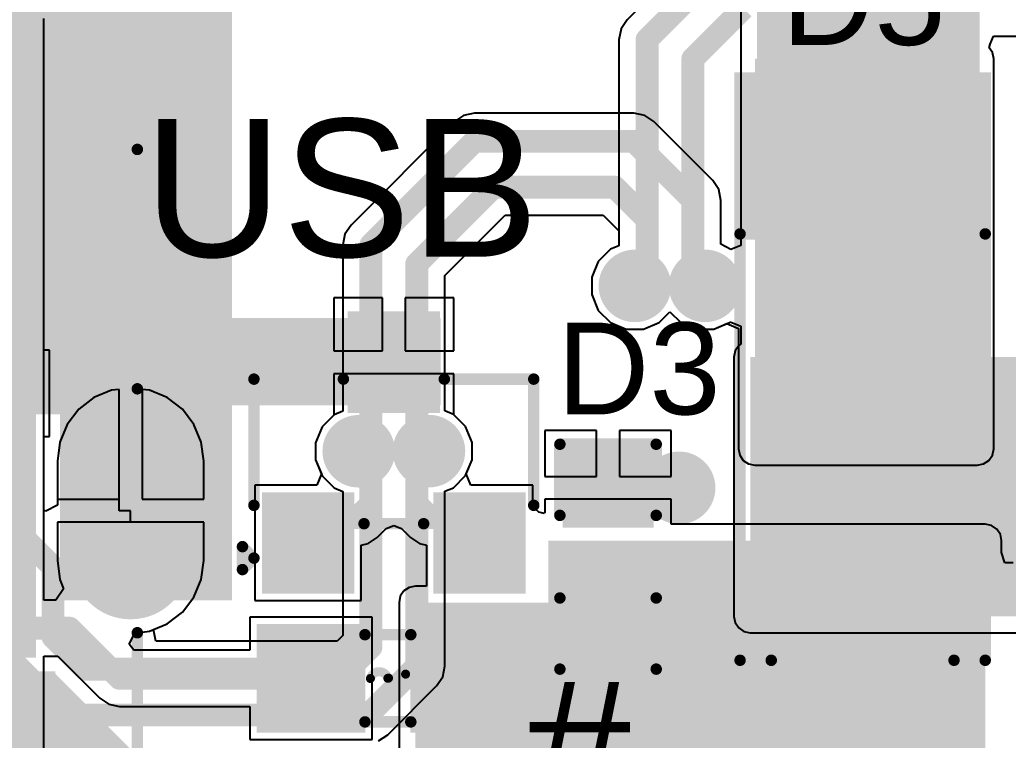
# Model space of a CAD drawing. Header units: millimetres. Extents: x -0.21 to 3.18, y -0.07 to 2.49.
# Drawn here: x 0.0305 to 0.4615, y 1.239 to 1.553 of the extents above; entities that cross this region are included whole.
import ezdxf

# ---------------------------------------------------------------- set-up
doc = ezdxf.new("R2010")
doc.units = ezdxf.units.MM
doc.header["$MEASUREMENT"] = 0
for name, color, linetype in [('BottomLayer', 5, 'Continuous'), ('BottomSolder', 6, 'Continuous'), ('MultiLayer', 9, 'Continuous'), ('PadHoleLayer', 156, 'Continuous'), ('TopLayer', 1, 'Continuous'), ('TopOverlay', 2, 'Continuous'), ('TopPaste', 8, 'Continuous'), ('TopSolder', 216, 'Continuous'), ('ViaHoleLayer', 16, 'Continuous')]:
    doc.layers.add(name, color=color, linetype=linetype)
doc.styles.add('Arial', font='', dxfattribs={"height": 0.2})
doc.styles.get('Arial').set_extended_font_data('Arial')

# ---------------------------------------------------------------- blocks, each defined once
blk = doc.blocks.new('3P_T_______H____P____62')
at = {"layer": 'BottomLayer'}
blk.add_hatch(color=5, dxfattribs=at).paths.add_polyline_path([(-0.13937, 0.03937), (-0.06063, 0.03937), (-0.06063, -0.03937), (-0.13937, -0.03937)])
h = blk.add_hatch(color=5, dxfattribs=at)
edge = h.paths.add_edge_path()
edge.add_arc((0, 0), 0.03937, 0, 360)
h = blk.add_hatch(color=5, dxfattribs=at)
edge = h.paths.add_edge_path()
edge.add_arc((0.1, 0), 0.03937, 0, 360)
at = {"layer": 'BottomSolder'}
blk.add_hatch(color=6, dxfattribs=at).paths.add_polyline_path([(-0.14337, 0.04337), (-0.05663, 0.04337), (-0.05663, -0.04337), (-0.14337, -0.04337)])
h = blk.add_hatch(color=6, dxfattribs=at)
edge = h.paths.add_edge_path()
edge.add_arc((0, 0), 0.04337, 0, 360)
h = blk.add_hatch(color=6, dxfattribs=at)
edge = h.paths.add_edge_path()
edge.add_arc((0.1, 0), 0.04337, 0, 360)
at = {"layer": 'MultiLayer'}
blk.add_hatch(color=9, dxfattribs=at).paths.add_polyline_path([(-0.13937, 0.03937), (-0.06063, 0.03937), (-0.06063, -0.03937), (-0.13937, -0.03937)])
h = blk.add_hatch(color=9, dxfattribs=at)
edge = h.paths.add_edge_path()
edge.add_arc((0, 0), 0.03937, 0, 360)
h = blk.add_hatch(color=9, dxfattribs=at)
edge = h.paths.add_edge_path()
edge.add_arc((0.1, 0), 0.03937, 0, 360)
at = {"layer": 'PadHoleLayer'}
h = blk.add_hatch(color=156, dxfattribs=at)
edge = h.paths.add_edge_path()
edge.add_arc((-0.1, 0), 0.01969, 0, 360)
h = blk.add_hatch(color=156, dxfattribs=at)
edge = h.paths.add_edge_path()
edge.add_arc((0, 0), 0.01969, 0, 360)
h = blk.add_hatch(color=156, dxfattribs=at)
edge = h.paths.add_edge_path()
edge.add_arc((0.1, 0), 0.01969, 0, 360)
at = {"layer": 'TopLayer'}
blk.add_hatch(color=1, dxfattribs=at).paths.add_polyline_path([(-0.13937, 0.03937), (-0.06063, 0.03937), (-0.06063, -0.03937), (-0.13937, -0.03937)])
h = blk.add_hatch(color=1, dxfattribs=at)
edge = h.paths.add_edge_path()
edge.add_arc((0, 0), 0.03937, 0, 360)
h = blk.add_hatch(color=1, dxfattribs=at)
edge = h.paths.add_edge_path()
edge.add_arc((0.1, 0), 0.03937, 0, 360)
at = {"layer": 'TopSolder'}
blk.add_hatch(color=216, dxfattribs=at).paths.add_polyline_path([(-0.14337, 0.04337), (-0.05663, 0.04337), (-0.05663, -0.04337), (-0.14337, -0.04337)])
h = blk.add_hatch(color=216, dxfattribs=at)
edge = h.paths.add_edge_path()
edge.add_arc((0, 0), 0.04337, 0, 360)
h = blk.add_hatch(color=216, dxfattribs=at)
edge = h.paths.add_edge_path()
edge.add_arc((0.1, 0), 0.04337, 0, 360)
at = {"layer": 'TopOverlay', "const_width": 0.01}
for points in [[(0.148, 0.05), (-0.148, 0.05)], [(-0.148, -0.05), (-0.148, 0.05)], [(0.148, -0.05), (0.148, 0.05)], [(0.148, -0.05), (-0.148, -0.05)]]:
    blk.add_lwpolyline(points, dxfattribs=at)
at = {"layer": 'TopOverlay', "const_width": 0.005}
for points in [[(-0.1505, 0.05, 1), (-0.1455, 0.05, 1)], [(-0.1505, 0.05, 1), (-0.1455, 0.05, 1)], [(0.1455, 0.05, 1), (0.1505, 0.05, 1)], [(0.1455, 0.05, 1), (0.1505, 0.05, 1)], [(-0.1505, -0.05, 1), (-0.1455, -0.05, 1)], [(-0.1505, -0.05, 1), (-0.1455, -0.05, 1)], [(0.1455, -0.05, 1), (0.1505, -0.05, 1)], [(0.1455, -0.05, 1), (0.1505, -0.05, 1)]]:
    blk.add_lwpolyline(points, format="xyb", close=True, dxfattribs=at)
blk = doc.blocks.new('1051330011_72')
at = {"layer": 'BottomLayer'}
h = blk.add_hatch(color=5, dxfattribs=at)
edge = h.paths.add_edge_path()
edge.add_arc((-0.12402, 0.04232), 0.02165, 90, 270)
edge.add_line((-0.12402, 0.02067), (-0.09646, 0.02067))
edge.add_arc((-0.09646, 0.04232), 0.02165, 270, 450)
edge.add_line((-0.09646, 0.06398), (-0.12402, 0.06398))
h = blk.add_hatch(color=5, dxfattribs=at)
edge = h.paths.add_edge_path()
edge.add_arc((0.09646, 0.04232), 0.02165, 90, 270)
edge.add_line((0.09646, 0.02067), (0.12402, 0.02067))
edge.add_arc((0.12402, 0.04232), 0.02165, 270, 450)
edge.add_line((0.12402, 0.06398), (0.09646, 0.06398))
h = blk.add_hatch(color=5, dxfattribs=at)
edge = h.paths.add_edge_path()
edge.add_arc((-0.02165, -0.04232), 0.02165, 90, 270)
edge.add_line((-0.02165, -0.06398), (0.02165, -0.06398))
edge.add_arc((0.02165, -0.04232), 0.02165, 270, 450)
edge.add_line((0.02165, -0.02067), (-0.02165, -0.02067))
at = {"layer": 'BottomSolder'}
h = blk.add_hatch(color=6, dxfattribs=at)
edge = h.paths.add_edge_path()
edge.add_arc((-0.12402, 0.04232), 0.02565, 90, 270)
edge.add_line((-0.12402, 0.01667), (-0.09646, 0.01667))
edge.add_arc((-0.09646, 0.04232), 0.02565, 270, 450)
edge.add_line((-0.09646, 0.06798), (-0.12402, 0.06798))
h = blk.add_hatch(color=6, dxfattribs=at)
edge = h.paths.add_edge_path()
edge.add_arc((0.09646, 0.04232), 0.02565, 90, 270)
edge.add_line((0.09646, 0.01667), (0.12402, 0.01667))
edge.add_arc((0.12402, 0.04232), 0.02565, 270, 450)
edge.add_line((0.12402, 0.06798), (0.09646, 0.06798))
h = blk.add_hatch(color=6, dxfattribs=at)
edge = h.paths.add_edge_path()
edge.add_arc((-0.02165, -0.04232), 0.02565, 90, 270)
edge.add_line((-0.02165, -0.06798), (0.02165, -0.06798))
edge.add_arc((0.02165, -0.04232), 0.02565, 270, 450)
edge.add_line((0.02165, -0.01667), (-0.02165, -0.01667))
at = {"layer": 'MultiLayer'}
h = blk.add_hatch(color=9, dxfattribs=at)
edge = h.paths.add_edge_path()
edge.add_arc((-0.12402, 0.04232), 0.02165, 90, 270)
edge.add_line((-0.12402, 0.02067), (-0.09646, 0.02067))
edge.add_arc((-0.09646, 0.04232), 0.02165, 270, 450)
edge.add_line((-0.09646, 0.06398), (-0.12402, 0.06398))
h = blk.add_hatch(color=9, dxfattribs=at)
edge = h.paths.add_edge_path()
edge.add_arc((0.09646, 0.04232), 0.02165, 90, 270)
edge.add_line((0.09646, 0.02067), (0.12402, 0.02067))
edge.add_arc((0.12402, 0.04232), 0.02165, 270, 450)
edge.add_line((0.12402, 0.06398), (0.09646, 0.06398))
h = blk.add_hatch(color=9, dxfattribs=at)
edge = h.paths.add_edge_path()
edge.add_arc((-0.02165, -0.04232), 0.02165, 90, 270)
edge.add_line((-0.02165, -0.06398), (0.02165, -0.06398))
edge.add_arc((0.02165, -0.04232), 0.02165, 270, 450)
edge.add_line((0.02165, -0.02067), (-0.02165, -0.02067))
at = {"layer": 'PadHoleLayer'}
h = blk.add_hatch(color=156, dxfattribs=at)
edge = h.paths.add_edge_path()
edge.add_arc((-0.12402, 0.04232), 0.00984, 90, 270)
edge.add_line((-0.12402, 0.03248), (-0.09646, 0.03248))
edge.add_arc((-0.09646, 0.04232), 0.00984, 270, 450)
edge.add_line((-0.09646, 0.05217), (-0.12402, 0.05217))
h = blk.add_hatch(color=156, dxfattribs=at)
edge = h.paths.add_edge_path()
edge.add_arc((0.09646, 0.04232), 0.00984, 90, 270)
edge.add_line((0.09646, 0.03248), (0.12402, 0.03248))
edge.add_arc((0.12402, 0.04232), 0.00984, 270, 450)
edge.add_line((0.12402, 0.05217), (0.09646, 0.05217))
h = blk.add_hatch(color=156, dxfattribs=at)
edge = h.paths.add_edge_path()
edge.add_arc((-0.02165, -0.04232), 0.00984, 90, 270)
edge.add_line((-0.02165, -0.05217), (0.02165, -0.05217))
edge.add_arc((0.02165, -0.04232), 0.00984, 270, 450)
edge.add_line((0.02165, -0.03248), (-0.02165, -0.03248))
at = {"layer": 'TopLayer'}
h = blk.add_hatch(color=1, dxfattribs=at)
edge = h.paths.add_edge_path()
edge.add_arc((-0.12402, 0.04232), 0.02165, 90, 270)
edge.add_line((-0.12402, 0.02067), (-0.09646, 0.02067))
edge.add_arc((-0.09646, 0.04232), 0.02165, 270, 450)
edge.add_line((-0.09646, 0.06398), (-0.12402, 0.06398))
for points in [[(-0.06004, 0.00295), (-0.06004, 0.06201), (-0.04232, 0.06201), (-0.04232, 0.00295)], [(-0.03445, 0.00295), (-0.03445, 0.06201), (-0.01673, 0.06201), (-0.01673, 0.00295)], [(-0.00886, 0.00295), (-0.00886, 0.06201), (0.00886, 0.06201), (0.00886, 0.00295)], [(0.01673, 0.00295), (0.01673, 0.06201), (0.03445, 0.06201), (0.03445, 0.00295)], [(0.04232, 0.00295), (0.04232, 0.06201), (0.06004, 0.06201), (0.06004, 0.00295)]]:
    blk.add_hatch(color=1, dxfattribs=at).paths.add_polyline_path(points)
h = blk.add_hatch(color=1, dxfattribs=at)
edge = h.paths.add_edge_path()
edge.add_arc((0.09646, 0.04232), 0.02165, 90, 270)
edge.add_line((0.09646, 0.02067), (0.12402, 0.02067))
edge.add_arc((0.12402, 0.04232), 0.02165, 270, 450)
edge.add_line((0.12402, 0.06398), (0.09646, 0.06398))
h = blk.add_hatch(color=1, dxfattribs=at)
edge = h.paths.add_edge_path()
edge.add_arc((-0.02165, -0.04232), 0.02165, 90, 270)
edge.add_line((-0.02165, -0.06398), (0.02165, -0.06398))
edge.add_arc((0.02165, -0.04232), 0.02165, 270, 450)
edge.add_line((0.02165, -0.02067), (-0.02165, -0.02067))
at = {"layer": 'TopPaste'}
for points in [[(-0.06004, 0.00295), (-0.06004, 0.06201), (-0.04232, 0.06201), (-0.04232, 0.00295)], [(-0.03445, 0.00295), (-0.03445, 0.06201), (-0.01673, 0.06201), (-0.01673, 0.00295)], [(-0.00886, 0.00295), (-0.00886, 0.06201), (0.00886, 0.06201), (0.00886, 0.00295)], [(0.01673, 0.00295), (0.01673, 0.06201), (0.03445, 0.06201), (0.03445, 0.00295)], [(0.04232, 0.00295), (0.04232, 0.06201), (0.06004, 0.06201), (0.06004, 0.00295)]]:
    blk.add_hatch(color=8, dxfattribs=at).paths.add_polyline_path(points)
at = {"layer": 'TopSolder'}
h = blk.add_hatch(color=216, dxfattribs=at)
edge = h.paths.add_edge_path()
edge.add_arc((-0.12402, 0.04232), 0.02565, 90, 270)
edge.add_line((-0.12402, 0.01667), (-0.09646, 0.01667))
edge.add_arc((-0.09646, 0.04232), 0.02565, 270, 450)
edge.add_line((-0.09646, 0.06798), (-0.12402, 0.06798))
for points in [[(-0.06404, -0.00105), (-0.06404, 0.06601), (-0.03832, 0.06601), (-0.03832, -0.00105)], [(-0.03845, -0.00105), (-0.03845, 0.06601), (-0.01273, 0.06601), (-0.01273, -0.00105)], [(-0.01286, -0.00105), (-0.01286, 0.06601), (0.01286, 0.06601), (0.01286, -0.00105)], [(0.01273, -0.00105), (0.01273, 0.06601), (0.03845, 0.06601), (0.03845, -0.00105)], [(0.03832, -0.00105), (0.03832, 0.06601), (0.06404, 0.06601), (0.06404, -0.00105)]]:
    blk.add_hatch(color=216, dxfattribs=at).paths.add_polyline_path(points)
h = blk.add_hatch(color=216, dxfattribs=at)
edge = h.paths.add_edge_path()
edge.add_arc((0.09646, 0.04232), 0.02565, 90, 270)
edge.add_line((0.09646, 0.01667), (0.12402, 0.01667))
edge.add_arc((0.12402, 0.04232), 0.02565, 270, 450)
edge.add_line((0.12402, 0.06798), (0.09646, 0.06798))
h = blk.add_hatch(color=216, dxfattribs=at)
edge = h.paths.add_edge_path()
edge.add_arc((-0.02165, -0.04232), 0.02565, 90, 270)
edge.add_line((-0.02165, -0.06798), (0.02165, -0.06798))
edge.add_arc((0.02165, -0.04232), 0.02565, 270, 450)
edge.add_line((0.02165, -0.01667), (-0.02165, -0.01667))
at = {"layer": 'TopOverlay'}
for points, const_width in [([(-0.15748, 0.08777), (-0.07972, 0.08777)], 0.005), ([(-0.15748, 0.08777), (-0.15748, 0.07171)], 0.005), ([(0.07972, 0.08777), (0.15748, 0.08777)], 0.005), ([(0.15748, 0.08777), (0.15748, 0.07171)], 0.005), ([(-0.05707, 0.0779), (-0.05107, 0.0719)], 0.01), ([(-0.05707, 0.0779), (-0.04507, 0.0779)], 0.01), ([(-0.04507, 0.0779), (-0.05107, 0.0719)], 0.01), ([(-0.15748, 0.02354), (-0.15748, -0.04528)], 0.005), ([(0.15748, 0.02354), (0.15748, -0.04528)], 0.005), ([(-0.15748, -0.04528), (-0.05315, -0.04528)], 0.005), ([(0.05315, -0.04528), (0.15748, -0.04528)], 0.005)]:
    blk.add_lwpolyline(points, dxfattribs=dict(at, const_width=const_width))
for points, const_width in [([(-0.15873, 0.08777, 1), (-0.15623, 0.08777, 1)], 0.0025), ([(-0.15873, 0.08777, 1), (-0.15623, 0.08777, 1)], 0.0025), ([(-0.08097, 0.08777, 1), (-0.07847, 0.08777, 1)], 0.0025), ([(0.07847, 0.08777, 1), (0.08097, 0.08777, 1)], 0.0025), ([(0.15623, 0.08777, 1), (0.15873, 0.08777, 1)], 0.0025), ([(0.15623, 0.08777, 1), (0.15873, 0.08777, 1)], 0.0025), ([(-0.05957, 0.0779, 1), (-0.05457, 0.0779, 1)], 0.005), ([(-0.05957, 0.0779, 1), (-0.05457, 0.0779, 1)], 0.005), ([(-0.04757, 0.0779, 1), (-0.04257, 0.0779, 1)], 0.005), ([(-0.04757, 0.0779, 1), (-0.04257, 0.0779, 1)], 0.005), ([(-0.15873, 0.07171, 1), (-0.15623, 0.07171, 1)], 0.0025), ([(-0.05357, 0.0719, 1), (-0.04857, 0.0719, 1)], 0.005), ([(-0.05357, 0.0719, 1), (-0.04857, 0.0719, 1)], 0.005), ([(0.15623, 0.07171, 1), (0.15873, 0.07171, 1)], 0.0025), ([(-0.15873, 0.02354, 1), (-0.15623, 0.02354, 1)], 0.0025), ([(0.15623, 0.02354, 1), (0.15873, 0.02354, 1)], 0.0025), ([(-0.15873, -0.04528, 1), (-0.15623, -0.04528, 1)], 0.0025), ([(-0.15873, -0.04528, 1), (-0.15623, -0.04528, 1)], 0.0025), ([(-0.0544, -0.04528, 1), (-0.0519, -0.04528, 1)], 0.0025), ([(0.0519, -0.04528, 1), (0.0544, -0.04528, 1)], 0.0025), ([(0.15623, -0.04528, 1), (0.15873, -0.04528, 1)], 0.0025), ([(0.15623, -0.04528, 1), (0.15873, -0.04528, 1)], 0.0025)]:
    blk.add_lwpolyline(points, format="xyb", close=True, dxfattribs=dict(at, const_width=const_width))
blk = doc.blocks.new('F____0603_77')
at = {"layer": 'TopLayer'}
for points in [[(-0.01378, -0.01969), (-0.05315, -0.01969), (-0.05315, 0.01969), (-0.01378, 0.01969)], [(0.05315, -0.01969), (0.01378, -0.01969), (0.01378, 0.01969), (0.05315, 0.01969)]]:
    blk.add_hatch(color=1, dxfattribs=at).paths.add_polyline_path(points)
at = {"layer": 'TopPaste'}
for points in [[(-0.01378, -0.01969), (-0.05315, -0.01969), (-0.05315, 0.01969), (-0.01378, 0.01969)], [(0.05315, -0.01969), (0.01378, -0.01969), (0.01378, 0.01969), (0.05315, 0.01969)]]:
    blk.add_hatch(color=8, dxfattribs=at).paths.add_polyline_path(points)
at = {"layer": 'TopSolder'}
for points in [[(-0.00978, -0.02369), (-0.05715, -0.02369), (-0.05715, 0.02369), (-0.00978, 0.02369)], [(0.05715, -0.02369), (0.00978, -0.02369), (0.00978, 0.02369), (0.05715, 0.02369)]]:
    blk.add_hatch(color=216, dxfattribs=at).paths.add_polyline_path(points)
at = {"layer": 'TopOverlay', "const_width": 0.005}
for points in [[(-0.01, 0.019), (0.01, 0.019)], [(-0.01, -0.019), (0.01, -0.019)]]:
    blk.add_lwpolyline(points, dxfattribs=at)
at = {"layer": 'TopOverlay'}
for points, const_width in [([(-0.01125, 0.019, 1), (-0.00875, 0.019, 1)], 0.0025), ([(0.00875, 0.019, 1), (0.01125, 0.019, 1)], 0.0025), ([(-0.0086, -0.0001, 1), (-0.00663, -0.0001, 1)], 0.00197), ([(-0.00098, 0, 1), (0.00098, 0, 1)], 0.00197), ([(-0.00071, 0.00008, 1), (0.00126, 0.00008, 1)], 0.00197), ([(0.00674, 0.00181, 1), (0.00871, 0.00181, 1)], 0.00197), ([(-0.01125, -0.019, 1), (-0.00875, -0.019, 1)], 0.0025), ([(0.00875, -0.019, 1), (0.01125, -0.019, 1)], 0.0025)]:
    blk.add_lwpolyline(points, format="xyb", close=True, dxfattribs=dict(at, const_width=const_width))
at = {"layer": 'TopOverlay', "const_width": 0.00394}
for points in [[(-0.00761, -0.0001, -0.770164), (0, 0)], [(0.00773, 0.00181, -0.784117), (0.00028, 0.00008)]]:
    blk.add_lwpolyline(points, format="xyb", dxfattribs=at)
blk = doc.blocks.new('SMA_78')
at = {"layer": 'TopLayer'}
for points in [[(-0.12795, 0.03346), (-0.02953, 0.03346), (-0.02953, -0.03346), (-0.12795, -0.03346)], [(0.02953, 0.03346), (0.12795, 0.03346), (0.12795, -0.03346), (0.02953, -0.03346)]]:
    blk.add_hatch(color=1, dxfattribs=at).paths.add_polyline_path(points)
at = {"layer": 'TopOverlay'}
for points in [[(-0.175, -0.05597), (-0.12906, -0.05597), (-0.12906, 0.05598), (-0.175, 0.05598)], [(-0.12992, 0.03638), (-0.1022, 0.03638), (-0.1022, 0.05598), (-0.12992, 0.05598)], [(-0.12992, -0.05598), (-0.1022, -0.05598), (-0.1022, -0.03638), (-0.12992, -0.03638)]]:
    blk.add_hatch(color=2, dxfattribs=at).paths.add_polyline_path(points)
at = {"layer": 'TopPaste'}
for points in [[(-0.12795, 0.03346), (-0.02953, 0.03346), (-0.02953, -0.03346), (-0.12795, -0.03346)], [(0.02953, 0.03346), (0.12795, 0.03346), (0.12795, -0.03346), (0.02953, -0.03346)]]:
    blk.add_hatch(color=8, dxfattribs=at).paths.add_polyline_path(points)
at = {"layer": 'TopSolder'}
for points in [[(-0.13195, 0.03746), (-0.02553, 0.03746), (-0.02553, -0.03746), (-0.13195, -0.03746)], [(0.02553, 0.03746), (0.13195, 0.03746), (0.13195, -0.03746), (0.02553, -0.03746)]]:
    blk.add_hatch(color=216, dxfattribs=at).paths.add_polyline_path(points)
at = {"layer": 'TopOverlay', "const_width": 0.005}
for points in [[(0.08115, 0.05345), (-0.10465, 0.05345)], [(0.08115, 0.03985), (0.08115, 0.05345)], [(0.08115, -0.05345), (0.08115, -0.03985)], [(0.08115, -0.05345), (-0.10465, -0.05345)]]:
    blk.add_lwpolyline(points, dxfattribs=at)
at = {"layer": 'TopOverlay', "const_width": 0.0025}
for points in [[(-0.1059, 0.05345, 1), (-0.1034, 0.05345, 1)], [(0.0799, 0.05345, 1), (0.0824, 0.05345, 1)], [(0.0799, 0.05345, 1), (0.0824, 0.05345, 1)], [(0.0799, 0.03985, 1), (0.0824, 0.03985, 1)], [(0.0799, -0.03985, 1), (0.0824, -0.03985, 1)], [(-0.1059, -0.05345, 1), (-0.1034, -0.05345, 1)], [(0.0799, -0.05345, 1), (0.0824, -0.05345, 1)], [(0.0799, -0.05345, 1), (0.0824, -0.05345, 1)]]:
    blk.add_lwpolyline(points, format="xyb", close=True, dxfattribs=at)
blk = doc.blocks.new('S___23_80')
at = {"layer": 'TopLayer'}
for points in [[(-0.01614, 0.05748), (0.01614, 0.05748), (0.01614, 0.02126), (-0.01614, 0.02126)], [(-0.05354, -0.02126), (-0.02126, -0.02126), (-0.02126, -0.05748), (-0.05354, -0.05748)], [(0.02126, -0.02126), (0.05354, -0.02126), (0.05354, -0.05748), (0.02126, -0.05748)]]:
    blk.add_hatch(color=1, dxfattribs=at).paths.add_polyline_path(points)
at = {"layer": 'TopPaste'}
for points in [[(-0.01614, 0.05748), (0.01614, 0.05748), (0.01614, 0.02126), (-0.01614, 0.02126)], [(-0.05354, -0.02126), (-0.02126, -0.02126), (-0.02126, -0.05748), (-0.05354, -0.05748)], [(0.02126, -0.02126), (0.05354, -0.02126), (0.05354, -0.05748), (0.02126, -0.05748)]]:
    blk.add_hatch(color=8, dxfattribs=at).paths.add_polyline_path(points)
at = {"layer": 'TopSolder'}
for points in [[(-0.02014, 0.06148), (0.02014, 0.06148), (0.02014, 0.01726), (-0.02014, 0.01726)], [(-0.05754, -0.01726), (-0.01726, -0.01726), (-0.01726, -0.06148), (-0.05754, -0.06148)], [(0.01726, -0.01726), (0.05754, -0.01726), (0.05754, -0.06148), (0.01726, -0.06148)]]:
    blk.add_hatch(color=216, dxfattribs=at).paths.add_polyline_path(points)
at = {"layer": 'TopOverlay', "const_width": 0.005}
for points in [[(-0.061, 0.032), (-0.022, 0.032)], [(-0.061, -0.023), (-0.061, 0.032)], [(0.022, 0.032), (0.061, 0.032)], [(0.061, -0.023), (0.061, 0.032)], [(-0.013, -0.031), (0.013, -0.031)], [(-0.066, -0.051), (-0.066, -0.041)], [(-0.066, -0.041), (-0.061, -0.046)], [(-0.066, -0.051), (-0.061, -0.046)]]:
    blk.add_lwpolyline(points, dxfattribs=at)
at = {"layer": 'TopOverlay', "const_width": 0.0025}
for points in [[(-0.06225, 0.032, 1), (-0.05975, 0.032, 1)], [(-0.06225, 0.032, 1), (-0.05975, 0.032, 1)], [(-0.02325, 0.032, 1), (-0.02075, 0.032, 1)], [(0.02075, 0.032, 1), (0.02325, 0.032, 1)], [(0.05975, 0.032, 1), (0.06225, 0.032, 1)], [(0.05975, 0.032, 1), (0.06225, 0.032, 1)], [(-0.06225, -0.023, 1), (-0.05975, -0.023, 1)], [(0.05975, -0.023, 1), (0.06225, -0.023, 1)], [(-0.01425, -0.031, 1), (-0.01175, -0.031, 1)], [(0.01175, -0.031, 1), (0.01425, -0.031, 1)], [(-0.06725, -0.041, 1), (-0.06475, -0.041, 1)], [(-0.06725, -0.041, 1), (-0.06475, -0.041, 1)], [(-0.06225, -0.046, 1), (-0.05975, -0.046, 1)], [(-0.06225, -0.046, 1), (-0.05975, -0.046, 1)], [(-0.06725, -0.051, 1), (-0.06475, -0.051, 1)], [(-0.06725, -0.051, 1), (-0.06475, -0.051, 1)]]:
    blk.add_lwpolyline(points, format="xyb", close=True, dxfattribs=at)
blk = doc.blocks.new('C___0603_96')
at = {"layer": 'TopLayer'}
for points in [[(-0.015, 0.0175), (-0.015, -0.0175), (-0.045, -0.0175), (-0.045, 0.0175)], [(0.045, 0.0175), (0.045, -0.0175), (0.015, -0.0175), (0.015, 0.0175)]]:
    blk.add_hatch(color=1, dxfattribs=at).paths.add_polyline_path(points)
at = {"layer": 'TopPaste'}
for points in [[(-0.015, 0.0175), (-0.015, -0.0175), (-0.045, -0.0175), (-0.045, 0.0175)], [(0.045, 0.0175), (0.045, -0.0175), (0.015, -0.0175), (0.015, 0.0175)]]:
    blk.add_hatch(color=8, dxfattribs=at).paths.add_polyline_path(points)
at = {"layer": 'TopSolder'}
for points in [[(-0.01264, 0.01986), (-0.01264, -0.01986), (-0.04736, -0.01986), (-0.04736, 0.01986)], [(0.04736, 0.01986), (0.04736, -0.01986), (0.01264, -0.01986), (0.01264, 0.01986)]]:
    blk.add_hatch(color=216, dxfattribs=at).paths.add_polyline_path(points)
at = {"layer": 'TopOverlay', "const_width": 0.005}
for points in [[(-0.049, -0.021), (-0.049, 0.021)], [(-0.018, 0.021), (-0.049, 0.021)], [(0.049, 0.021), (0.018, 0.021)], [(0.049, -0.021), (0.049, 0.021)], [(-0.018, -0.021), (-0.049, -0.021)], [(0.049, -0.021), (0.018, -0.021)]]:
    blk.add_lwpolyline(points, dxfattribs=at)
at = {"layer": 'TopOverlay', "const_width": 0.0025}
for points in [[(-0.05025, 0.021, 1), (-0.04775, 0.021, 1)], [(-0.05025, 0.021, 1), (-0.04775, 0.021, 1)], [(-0.01925, 0.021, 1), (-0.01675, 0.021, 1)], [(0.01675, 0.021, 1), (0.01925, 0.021, 1)], [(0.04775, 0.021, 1), (0.05025, 0.021, 1)], [(0.04775, 0.021, 1), (0.05025, 0.021, 1)], [(-0.05025, -0.021, 1), (-0.04775, -0.021, 1)], [(-0.05025, -0.021, 1), (-0.04775, -0.021, 1)], [(-0.01925, -0.021, 1), (-0.01675, -0.021, 1)], [(0.01675, -0.021, 1), (0.01925, -0.021, 1)], [(0.04775, -0.021, 1), (0.05025, -0.021, 1)], [(0.04775, -0.021, 1), (0.05025, -0.021, 1)]]:
    blk.add_lwpolyline(points, format="xyb", close=True, dxfattribs=at)

msp = doc.modelspace()

# ---------------------------------------------------------------- hatches: boundary and pattern name
at = {"layer": 'BottomLayer'}
for points in [[(0.449, 1.687), (0.352, 1.687), (0.352, 1.29323), (0.449, 1.29323)], [(0.349, 1.293), (1.171, 1.293), (1.171, 1.406), (0.349, 1.406)]]:
    msp.add_hatch(color=5, dxfattribs=at).paths.add_polyline_path(points)
h = msp.add_hatch(color=5, dxfattribs=at)
edge = h.paths.add_edge_path()
edge.add_arc((0.369, 1.515), 0.01181, 0, 360)
h = msp.add_hatch(color=5, dxfattribs=at)
edge = h.paths.add_edge_path()
edge.add_arc((0.39883, 1.515), 0.01181, 0, 360)
h = msp.add_hatch(color=5, dxfattribs=at)
edge = h.paths.add_edge_path()
edge.add_arc((0.42867, 1.515), 0.01181, 0, 360)
h = msp.add_hatch(color=5, dxfattribs=at)
edge = h.paths.add_edge_path()
edge.add_arc((0.29869, 1.437), 0.01181, 0, 360)
h = msp.add_hatch(color=5, dxfattribs=at)
edge = h.paths.add_edge_path()
edge.add_arc((0.32931, 1.437), 0.01181, 0, 360)
h = msp.add_hatch(color=5, dxfattribs=at)
edge = h.paths.add_edge_path()
edge.add_arc((0.17829, 1.36493), 0.01181, 0, 360)
h = msp.add_hatch(color=5, dxfattribs=at)
edge = h.paths.add_edge_path()
edge.add_arc((0.20891, 1.365), 0.01181, 0, 360)
h = msp.add_hatch(color=5, dxfattribs=at)
edge = h.paths.add_edge_path()
edge.add_arc((0.318, 1.349), 0.01181, 0, 360)
at = {"layer": 'BottomSolder'}
h = msp.add_hatch(color=6, dxfattribs=at)
edge = h.paths.add_edge_path()
edge.add_arc((0.369, 1.515), 0.01581, 0, 360)
h = msp.add_hatch(color=6, dxfattribs=at)
edge = h.paths.add_edge_path()
edge.add_arc((0.39883, 1.515), 0.01581, 0, 360)
h = msp.add_hatch(color=6, dxfattribs=at)
edge = h.paths.add_edge_path()
edge.add_arc((0.42867, 1.515), 0.01581, 0, 360)
h = msp.add_hatch(color=6, dxfattribs=at)
edge = h.paths.add_edge_path()
edge.add_arc((0.29869, 1.437), 0.01581, 0, 360)
h = msp.add_hatch(color=6, dxfattribs=at)
edge = h.paths.add_edge_path()
edge.add_arc((0.32931, 1.437), 0.01581, 0, 360)
h = msp.add_hatch(color=6, dxfattribs=at)
edge = h.paths.add_edge_path()
edge.add_arc((0.17829, 1.36493), 0.01581, 0, 360)
h = msp.add_hatch(color=6, dxfattribs=at)
edge = h.paths.add_edge_path()
edge.add_arc((0.20891, 1.365), 0.01581, 0, 360)
h = msp.add_hatch(color=6, dxfattribs=at)
edge = h.paths.add_edge_path()
edge.add_arc((0.318, 1.349), 0.01581, 0, 360)
at = {"layer": 'TopLayer'}
for points in [[(0.123, 1.381), (0.123, 1.627), (-0.043, 1.627), (-0.043, 1.381)], [(0.351, 1.366), (0.448, 1.366), (0.448, 1.536), (0.351, 1.536)], [(0.113, 1.385), (0.214, 1.385), (0.214, 1.423), (0.113, 1.423)], [(0.048, 1.3), (0.123, 1.3), (0.123, 1.389), (0.048, 1.389)], [(0.261, 1.225), (0.45145, 1.225), (0.45145, 1.326), (0.261, 1.326)], [(0.203, 1.225), (0.423, 1.225), (0.423, 1.299), (0.203, 1.299)], [(-0.039, 1.18152), (0.046, 1.18152), (0.046, 1.269), (-0.039, 1.269)], [(0.096, 1.124), (0.143, 1.171), (0.045, 1.269), (-0.002, 1.222)]]:
    msp.add_hatch(color=1, dxfattribs=at).paths.add_polyline_path(points)
h = msp.add_hatch(color=1, dxfattribs=at)
edge = h.paths.add_edge_path()
edge.add_arc((0.369, 1.515), 0.01181, 0, 360)
h = msp.add_hatch(color=1, dxfattribs=at)
edge = h.paths.add_edge_path()
edge.add_arc((0.39883, 1.515), 0.01181, 0, 360)
h = msp.add_hatch(color=1, dxfattribs=at)
edge = h.paths.add_edge_path()
edge.add_arc((0.42867, 1.515), 0.01181, 0, 360)
h = msp.add_hatch(color=1, dxfattribs=at)
edge = h.paths.add_edge_path()
edge.add_arc((0.29869, 1.437), 0.01181, 0, 360)
h = msp.add_hatch(color=1, dxfattribs=at)
edge = h.paths.add_edge_path()
edge.add_arc((0.32931, 1.437), 0.01181, 0, 360)
h = msp.add_hatch(color=1, dxfattribs=at)
edge = h.paths.add_edge_path()
edge.add_arc((0.17829, 1.36493), 0.01181, 0, 360)
h = msp.add_hatch(color=1, dxfattribs=at)
edge = h.paths.add_edge_path()
edge.add_arc((0.20891, 1.365), 0.01181, 0, 360)
h = msp.add_hatch(color=1, dxfattribs=at)
edge = h.paths.add_edge_path()
edge.add_arc((0.318, 1.349), 0.01181, 0, 360)
at = {"layer": 'TopSolder'}
h = msp.add_hatch(color=216, dxfattribs=at)
edge = h.paths.add_edge_path()
edge.add_arc((0.369, 1.515), 0.01581, 0, 360)
h = msp.add_hatch(color=216, dxfattribs=at)
edge = h.paths.add_edge_path()
edge.add_arc((0.39883, 1.515), 0.01581, 0, 360)
h = msp.add_hatch(color=216, dxfattribs=at)
edge = h.paths.add_edge_path()
edge.add_arc((0.42867, 1.515), 0.01581, 0, 360)
h = msp.add_hatch(color=216, dxfattribs=at)
edge = h.paths.add_edge_path()
edge.add_arc((0.29869, 1.437), 0.01581, 0, 360)
h = msp.add_hatch(color=216, dxfattribs=at)
edge = h.paths.add_edge_path()
edge.add_arc((0.32931, 1.437), 0.01581, 0, 360)
h = msp.add_hatch(color=216, dxfattribs=at)
edge = h.paths.add_edge_path()
edge.add_arc((0.17829, 1.36493), 0.01581, 0, 360)
h = msp.add_hatch(color=216, dxfattribs=at)
edge = h.paths.add_edge_path()
edge.add_arc((0.20891, 1.365), 0.01581, 0, 360)
h = msp.add_hatch(color=216, dxfattribs=at)
edge = h.paths.add_edge_path()
edge.add_arc((0.318, 1.349), 0.01581, 0, 360)
at = {"layer": 'ViaHoleLayer'}
h = msp.add_hatch(color=16, dxfattribs=at)
edge = h.paths.add_edge_path()
edge.add_arc((0.369, 1.515), 0.00591, 0, 360)
h = msp.add_hatch(color=16, dxfattribs=at)
edge = h.paths.add_edge_path()
edge.add_arc((0.39883, 1.515), 0.00591, 0, 360)
h = msp.add_hatch(color=16, dxfattribs=at)
edge = h.paths.add_edge_path()
edge.add_arc((0.42867, 1.515), 0.00591, 0, 360)
h = msp.add_hatch(color=16, dxfattribs=at)
edge = h.paths.add_edge_path()
edge.add_arc((0.29869, 1.437), 0.00591, 0, 360)
h = msp.add_hatch(color=16, dxfattribs=at)
edge = h.paths.add_edge_path()
edge.add_arc((0.32931, 1.437), 0.00591, 0, 360)
h = msp.add_hatch(color=16, dxfattribs=at)
edge = h.paths.add_edge_path()
edge.add_arc((0.17829, 1.36493), 0.00591, 0, 360)
h = msp.add_hatch(color=16, dxfattribs=at)
edge = h.paths.add_edge_path()
edge.add_arc((0.20891, 1.365), 0.00591, 0, 360)
h = msp.add_hatch(color=16, dxfattribs=at)
edge = h.paths.add_edge_path()
edge.add_arc((0.318, 1.349), 0.00591, 0, 360)

# ---------------------------------------------------------------- linework, layer by layer
at = {"layer": 'BottomLayer'}
for p, q in [((0.34486, 1.687), (0.34486, 1.45458)), ((0.041, 1.33943), (0.041, 1.55354)), ((0.22006, 1.50865), (0.17495, 1.46353)), ((0.22403, 1.5113), (0.22006, 1.50865)), ((0.22872, 1.51224), (0.22403, 1.5113)), ((0.29828, 1.51224), (0.22872, 1.51224)), ((0.30297, 1.5113), (0.29828, 1.51224)), ((0.30694, 1.50865), (0.30297, 1.5113)), ((0.33265, 1.48294), (0.30694, 1.50865)), ((0.3353, 1.47897), (0.33265, 1.48294)), ((0.33624, 1.47428), (0.3353, 1.47897)), ((0.33624, 1.45519), (0.33624, 1.47428)), ((0.21583, 1.44153), (0.24207, 1.46776)), ((0.24207, 1.46776), (0.28493, 1.46776)), ((0.28493, 1.46776), (0.29176, 1.46093)), ((0.17495, 1.46353), (0.17229, 1.45956)), ((0.17229, 1.45956), (0.17136, 1.45488)), ((0.29176, 1.46093), (0.29176, 1.45449)), ((0.17136, 1.45488), (0.17136, 1.38242)), ((0.28803, 1.45295), (0.28274, 1.44766)), ((0.29176, 1.45449), (0.28803, 1.45295)), ((0.34053, 1.45279), (0.33624, 1.45519)), ((0.34486, 1.45458), (0.34053, 1.45279)), ((0.28274, 1.44766), (0.27988, 1.44074)), ((0.21583, 1.38249), (0.21583, 1.44153)), ((0.27988, 1.44074), (0.27988, 1.43326)), ((0.27988, 1.43326), (0.28274, 1.42634)), ((0.28274, 1.42634), (0.28803, 1.42105)), ((0.30934, 1.42105), (0.314, 1.42571)), ((0.314, 1.42571), (0.31866, 1.42105)), ((0.28803, 1.42105), (0.29495, 1.41819)), ((0.29495, 1.41819), (0.30243, 1.41819)), ((0.30243, 1.41819), (0.30934, 1.42105)), ((0.31866, 1.42105), (0.32557, 1.41819)), ((0.32557, 1.41819), (0.33305, 1.41819)), ((0.33305, 1.41819), (0.33997, 1.42105)), ((0.33997, 1.42105), (0.34024, 1.42133)), ((0.34024, 1.42133), (0.34486, 1.41942)), ((0.34486, 1.41942), (0.34486, 1.41165)), ((0.34395, 1.41105), (0.34241, 1.40873)), ((0.34486, 1.41165), (0.34395, 1.41105)), ((0.34241, 1.40873), (0.34186, 1.406)), ((0.34186, 1.406), (0.34186, 1.293)), ((0.06284, 1.3883), (0.05623, 1.38323)), ((0.07054, 1.39149), (0.06284, 1.3883)), ((0.0738, 1.39192), (0.07054, 1.39149)), ((0.0738, 1.339), (0.0738, 1.39192)), ((0.08707, 1.39149), (0.0838, 1.39192)), ((0.0838, 1.39192), (0.0838, 1.344)), ((0.09477, 1.3883), (0.08707, 1.39149)), ((0.10138, 1.38323), (0.09477, 1.3883)), ((0.05623, 1.38323), (0.05115, 1.37662)), ((0.10645, 1.37662), (0.10138, 1.38323)), ((0.16763, 1.38088), (0.16234, 1.37558)), ((0.17136, 1.38242), (0.16763, 1.38088)), ((0.21957, 1.38095), (0.21583, 1.38249)), ((0.22486, 1.37566), (0.21957, 1.38095)), ((0.05115, 1.37662), (0.04796, 1.36892)), ((0.10964, 1.36892), (0.10645, 1.37662)), ((0.16234, 1.37558), (0.15948, 1.36867)), ((0.22772, 1.36874), (0.22486, 1.37566)), ((0.04796, 1.36892), (0.04688, 1.36065)), ((0.11073, 1.36065), (0.10964, 1.36892)), ((0.15948, 1.36867), (0.15948, 1.36119)), ((0.22772, 1.36126), (0.22772, 1.36874)), ((0.04688, 1.36065), (0.04688, 1.34151)), ((0.11073, 1.344), (0.11073, 1.36065)), ((0.15948, 1.36119), (0.16234, 1.35427)), ((0.22486, 1.35434), (0.22772, 1.36126)), ((0.16234, 1.35427), (0.16763, 1.34898)), ((0.21957, 1.34905), (0.22486, 1.35434)), ((0.16763, 1.34898), (0.17136, 1.34744)), ((0.21583, 1.34751), (0.21957, 1.34905)), ((0.17136, 1.34744), (0.17136, 1.28467)), ((0.21583, 1.27131), (0.21583, 1.34751)), ((0.04688, 1.34151), (0.04188, 1.33884)), ((0.0838, 1.344), (0.11073, 1.344)), ((0.04188, 1.33884), (0.041, 1.33943)), ((0.0788, 1.339), (0.0738, 1.339)), ((0.0788, 1.334), (0.0788, 1.339)), ((0.11073, 1.334), (0.0788, 1.334)), ((0.11073, 1.31735), (0.11073, 1.334)), ((0.10964, 1.30908), (0.11073, 1.31735)), ((0.10645, 1.30138), (0.10964, 1.30908)), ((0.10138, 1.29477), (0.10645, 1.30138)), ((0.09477, 1.2897), (0.10138, 1.29477)), ((0.34186, 1.293), (0.34241, 1.29027)), ((0.08882, 1.28724), (0.09477, 1.2897)), ((0.34241, 1.29027), (0.34395, 1.28795)), ((0.08982, 1.28224), (0.08882, 1.28724)), ((0.17136, 1.28467), (0.16893, 1.28224)), ((0.34395, 1.28795), (0.34627, 1.28641)), ((0.34627, 1.28641), (0.349, 1.28586)), ((0.349, 1.28586), (0.79086, 1.28586)), ((0.16893, 1.28224), (0.08982, 1.28224)), ((0.2149, 1.26663), (0.21583, 1.27131)), ((0.21225, 1.26266), (0.2149, 1.26663)), ((0.19094, 1.24135), (0.21225, 1.26266)), ((0.18697, 1.2387), (0.19094, 1.24135))]:
    msp.add_line(p, q, dxfattribs=at)
at = {"layer": 'BottomLayer', "const_width": 0.01}
for points in [[(0.1836, 1.45488), (0.22872, 1.5)], [(0.22872, 1.5), (0.29828, 1.5)], [(0.29828, 1.5), (0.324, 1.47428)], [(0.2036, 1.4466), (0.237, 1.48)], [(0.237, 1.48), (0.29, 1.48)], [(0.29, 1.48), (0.304, 1.466)], [(0.324, 1.445), (0.324, 1.47428)], [(0.304, 1.445), (0.304, 1.466)], [(0.1836, 1.37393), (0.1836, 1.45488)], [(0.2036, 1.374), (0.2036, 1.4466)], [(0.29869, 1.43969), (0.304, 1.445)], [(0.324, 1.445), (0.32931, 1.43969)], [(0.29869, 1.437), (0.29869, 1.43969)], [(0.32931, 1.437), (0.32931, 1.43969)], [(0.17829, 1.36862), (0.1836, 1.37393)], [(0.2036, 1.374), (0.20891, 1.36869)], [(0.17829, 1.36493), (0.17829, 1.36862)], [(0.20891, 1.365), (0.20891, 1.36869)], [(0.17829, 1.36124), (0.17829, 1.36493)], [(0.17829, 1.36124), (0.1836, 1.35593)], [(0.2036, 1.356), (0.20891, 1.36131)], [(0.20891, 1.36131), (0.20891, 1.365)], [(0.1836, 1.2796), (0.1836, 1.35593)], [(0.2036, 1.27131), (0.2036, 1.356)], [(0.02328, 1.3362), (0.045, 1.31449)], [(0.045, 1.284), (0.045, 1.31449)], [(0.045, 1.284), (0.059, 1.27)], [(0.174, 1.27), (0.1836, 1.2796)], [(0.025, 1.27572), (0.05072, 1.25)], [(0.18228, 1.25), (0.2036, 1.27131)], [(0.059, 1.27), (0.174, 1.27)], [(0.05072, 1.25), (0.18228, 1.25)]]:
    msp.add_lwpolyline(points, dxfattribs=at)
at = {"layer": 'BottomLayer', "const_width": 0.005}
for points in [[(0.22622, 1.5, 1), (0.23122, 1.5, 1)], [(0.22622, 1.5, 1), (0.23122, 1.5, 1)], [(0.29578, 1.5, 1), (0.30078, 1.5, 1)], [(0.29578, 1.5, 1), (0.30078, 1.5, 1)], [(0.2345, 1.48, 1), (0.2395, 1.48, 1)], [(0.2345, 1.48, 1), (0.2395, 1.48, 1)], [(0.2875, 1.48, 1), (0.2925, 1.48, 1)], [(0.2875, 1.48, 1), (0.2925, 1.48, 1)], [(0.3215, 1.47428, 1), (0.3265, 1.47428, 1)], [(0.3215, 1.47428, 1), (0.3265, 1.47428, 1)], [(0.3015, 1.466, 1), (0.3065, 1.466, 1)], [(0.3015, 1.466, 1), (0.3065, 1.466, 1)], [(0.1811, 1.45488, 1), (0.1861, 1.45488, 1)], [(0.1811, 1.45488, 1), (0.1861, 1.45488, 1)], [(0.2011, 1.4466, 1), (0.2061, 1.4466, 1)], [(0.2011, 1.4466, 1), (0.2061, 1.4466, 1)], [(0.3015, 1.445, 1), (0.3065, 1.445, 1)], [(0.3015, 1.445, 1), (0.3065, 1.445, 1)], [(0.3215, 1.445, 1), (0.3265, 1.445, 1)], [(0.3215, 1.445, 1), (0.3265, 1.445, 1)], [(0.29619, 1.43969, 1), (0.30119, 1.43969, 1)], [(0.29619, 1.43969, 1), (0.30119, 1.43969, 1)], [(0.32681, 1.43969, 1), (0.33181, 1.43969, 1)], [(0.32681, 1.43969, 1), (0.33181, 1.43969, 1)], [(0.29619, 1.437, 1), (0.30119, 1.437, 1)], [(0.32681, 1.437, 1), (0.33181, 1.437, 1)], [(0.1811, 1.37393, 1), (0.1861, 1.37393, 1)], [(0.1811, 1.37393, 1), (0.1861, 1.37393, 1)], [(0.2011, 1.374, 1), (0.2061, 1.374, 1)], [(0.2011, 1.374, 1), (0.2061, 1.374, 1)], [(0.17579, 1.36862, 1), (0.18079, 1.36862, 1)], [(0.17579, 1.36862, 1), (0.18079, 1.36862, 1)], [(0.20641, 1.36869, 1), (0.21141, 1.36869, 1)], [(0.20641, 1.36869, 1), (0.21141, 1.36869, 1)], [(0.17579, 1.36493, 1), (0.18079, 1.36493, 1)], [(0.17579, 1.36493, 1), (0.18079, 1.36493, 1)], [(0.17579, 1.36124, 1), (0.18079, 1.36124, 1)], [(0.17579, 1.36124, 1), (0.18079, 1.36124, 1)], [(0.20641, 1.365, 1), (0.21141, 1.365, 1)], [(0.20641, 1.365, 1), (0.21141, 1.365, 1)], [(0.20641, 1.36131, 1), (0.21141, 1.36131, 1)], [(0.20641, 1.36131, 1), (0.21141, 1.36131, 1)], [(0.1811, 1.35593, 1), (0.1861, 1.35593, 1)], [(0.1811, 1.35593, 1), (0.1861, 1.35593, 1)], [(0.2011, 1.356, 1), (0.2061, 1.356, 1)], [(0.2011, 1.356, 1), (0.2061, 1.356, 1)], [(0.0425, 1.31449, 1), (0.0475, 1.31449, 1)], [(0.0425, 1.31449, 1), (0.0475, 1.31449, 1)], [(0.0425, 1.284, 1), (0.0475, 1.284, 1)], [(0.0425, 1.284, 1), (0.0475, 1.284, 1)], [(0.1811, 1.2796, 1), (0.1861, 1.2796, 1)], [(0.1811, 1.2796, 1), (0.1861, 1.2796, 1)], [(0.2011, 1.27131, 1), (0.2061, 1.27131, 1)], [(0.2011, 1.27131, 1), (0.2061, 1.27131, 1)], [(0.0565, 1.27, 1), (0.0615, 1.27, 1)], [(0.0565, 1.27, 1), (0.0615, 1.27, 1)], [(0.1715, 1.27, 1), (0.1765, 1.27, 1)], [(0.1715, 1.27, 1), (0.1765, 1.27, 1)], [(0.04822, 1.25, 1), (0.05322, 1.25, 1)], [(0.04822, 1.25, 1), (0.05322, 1.25, 1)], [(0.17978, 1.25, 1), (0.18478, 1.25, 1)], [(0.17978, 1.25, 1), (0.18478, 1.25, 1)]]:
    msp.add_lwpolyline(points, format="xyb", close=True, dxfattribs=at)
at = {"layer": 'TopLayer'}
for p, q in [((0.32906, 1.58665), (0.29535, 1.55294)), ((0.041, 1.40904), (0.041, 1.55354)), ((0.29535, 1.55294), (0.2927, 1.54897)), ((0.2927, 1.54897), (0.29176, 1.54428)), ((0.29176, 1.54428), (0.29176, 1.45449)), ((0.45356, 1.5423), (0.45499, 1.54576)), ((0.45499, 1.54576), (1.51593, 1.54576)), ((0.45323, 1.54076), (0.45356, 1.5423)), ((0.45459, 1.53873), (0.45323, 1.54076)), ((0.45514, 1.536), (0.45459, 1.53873)), ((0.45514, 1.366), (0.45514, 1.536)), ((0.28803, 1.45295), (0.28274, 1.44766)), ((0.29176, 1.45449), (0.28803, 1.45295)), ((0.28274, 1.44766), (0.27988, 1.44074)), ((0.27988, 1.44074), (0.27988, 1.43326)), ((0.1886, 1.43185), (0.16746, 1.43185)), ((0.16746, 1.43185), (0.16746, 1.40874)), ((0.1886, 1.40874), (0.1886, 1.43185)), ((0.21974, 1.43185), (0.1986, 1.43185)), ((0.1986, 1.43185), (0.1986, 1.40874)), ((0.21974, 1.40874), (0.21974, 1.43185)), ((0.27988, 1.43326), (0.28274, 1.42634)), ((0.28274, 1.42634), (0.28803, 1.42105)), ((0.30934, 1.42105), (0.314, 1.42571)), ((0.314, 1.42571), (0.31866, 1.42105)), ((0.28803, 1.42105), (0.29495, 1.41819)), ((0.29495, 1.41819), (0.30243, 1.41819)), ((0.30243, 1.41819), (0.30934, 1.42105)), ((0.31866, 1.42105), (0.32557, 1.41819)), ((0.32557, 1.41819), (0.33305, 1.41819)), ((0.33305, 1.41819), (0.33886, 1.4206)), ((0.33886, 1.4206), (0.34386, 1.41842)), ((0.34386, 1.41842), (0.34386, 1.366)), ((0.04353, 1.40904), (0.041, 1.40904)), ((0.04353, 1.37132), (0.04353, 1.40904)), ((0.16746, 1.40874), (0.1886, 1.40874)), ((0.1986, 1.40874), (0.21974, 1.40874)), ((0.21974, 1.39874), (0.16746, 1.39874)), ((0.16746, 1.39874), (0.16746, 1.3807)), ((0.21974, 1.38077), (0.21974, 1.39874)), ((0.06284, 1.3883), (0.05623, 1.38323)), ((0.07054, 1.39149), (0.06284, 1.3883)), ((0.0738, 1.39192), (0.07054, 1.39149)), ((0.0738, 1.344), (0.0738, 1.39192)), ((0.08707, 1.39149), (0.0838, 1.39192)), ((0.0838, 1.39192), (0.0838, 1.344)), ((0.09477, 1.3883), (0.08707, 1.39149)), ((0.10138, 1.38323), (0.09477, 1.3883)), ((0.05623, 1.38323), (0.05115, 1.37662)), ((0.10645, 1.37662), (0.10138, 1.38323)), ((0.16746, 1.3807), (0.16234, 1.37558)), ((0.22486, 1.37566), (0.21974, 1.38077)), ((0.05115, 1.37662), (0.04796, 1.36892)), ((0.10964, 1.36892), (0.10645, 1.37662)), ((0.16234, 1.37558), (0.15948, 1.36867)), ((0.22772, 1.36874), (0.22486, 1.37566)), ((0.041, 1.30005), (0.041, 1.37132)), ((0.041, 1.37132), (0.04353, 1.37132)), ((0.282, 1.374), (0.2595, 1.374)), ((0.2595, 1.374), (0.2595, 1.354)), ((0.282, 1.354), (0.282, 1.374)), ((0.3145, 1.374), (0.292, 1.374)), ((0.292, 1.374), (0.292, 1.354)), ((0.3145, 1.354), (0.3145, 1.374)), ((0.04796, 1.36892), (0.04688, 1.36065)), ((0.11073, 1.36065), (0.10964, 1.36892)), ((0.15948, 1.36867), (0.15948, 1.36119)), ((0.22772, 1.36126), (0.22772, 1.36874)), ((0.34386, 1.366), (0.34441, 1.36327)), ((0.34441, 1.36327), (0.34595, 1.36095)), ((0.45305, 1.36095), (0.45459, 1.36327)), ((0.45459, 1.36327), (0.45514, 1.366)), ((0.04688, 1.36065), (0.04688, 1.344)), ((0.11073, 1.344), (0.11073, 1.36065)), ((0.15948, 1.36119), (0.16199, 1.35511)), ((0.22517, 1.35511), (0.22772, 1.36126)), ((0.34595, 1.36095), (0.34827, 1.35941)), ((0.34827, 1.35941), (0.351, 1.35886)), ((0.351, 1.35886), (0.448, 1.35886)), ((0.448, 1.35886), (0.45073, 1.35941)), ((0.45073, 1.35941), (0.45305, 1.36095)), ((0.16199, 1.35511), (0.15997, 1.35011)), ((0.22716, 1.35011), (0.22517, 1.35511)), ((0.2595, 1.354), (0.282, 1.354)), ((0.292, 1.354), (0.3145, 1.354)), ((0.15997, 1.35011), (0.13306, 1.35011)), ((0.13306, 1.35011), (0.13306, 1.29989)), ((0.25414, 1.35011), (0.22716, 1.35011)), ((0.25414, 1.34078), (0.25414, 1.35011)), ((0.04688, 1.344), (0.0738, 1.344)), ((0.0838, 1.344), (0.11073, 1.344)), ((0.25682, 1.33838), (0.25414, 1.34078)), ((0.287, 1.344), (0.2595, 1.344)), ((0.2595, 1.344), (0.2595, 1.33823)), ((0.3145, 1.344), (0.287, 1.344)), ((0.3145, 1.33314), (0.3145, 1.344)), ((0.25914, 1.33786), (0.25682, 1.33838)), ((0.2595, 1.33823), (0.25914, 1.33786)), ((0.0788, 1.334), (0.04688, 1.334)), ((0.04688, 1.334), (0.04688, 1.31735)), ((0.11073, 1.334), (0.0788, 1.334)), ((0.11073, 1.31735), (0.11073, 1.334)), ((0.19026, 1.33121), (0.1936, 1.33263)), ((0.1936, 1.33263), (0.19693, 1.33121)), ((0.45145, 1.33314), (0.3145, 1.33314)), ((0.45418, 1.33259), (0.45145, 1.33314)), ((0.4565, 1.33105), (0.45418, 1.33259)), ((0.18639, 1.32734), (0.19026, 1.33121)), ((0.19693, 1.33121), (0.2008, 1.32734)), ((0.45805, 1.32873), (0.4565, 1.33105)), ((0.45859, 1.326), (0.45805, 1.32873)), ((0.17934, 1.32408), (0.18242, 1.32469)), ((0.17934, 1.29989), (0.17934, 1.32408)), ((0.18242, 1.32469), (0.18639, 1.32734)), ((0.2008, 1.32734), (0.20477, 1.32469)), ((0.20477, 1.32469), (0.20786, 1.32408)), ((0.20786, 1.32408), (0.20786, 1.30614)), ((0.45859, 1.32077), (0.45859, 1.326)), ((0.46003, 1.31637), (0.45859, 1.32077)), ((0.04688, 1.31735), (0.04796, 1.30908)), ((0.10964, 1.30908), (0.11073, 1.31735)), ((0.46359, 1.31637), (0.46003, 1.31637)), ((0.04796, 1.30908), (0.04963, 1.30505)), ((0.10645, 1.30138), (0.10964, 1.30908)), ((0.203, 1.30614), (0.20027, 1.30559)), ((0.20786, 1.30614), (0.203, 1.30614)), ((0.04963, 1.30505), (0.04629, 1.30005)), ((0.19641, 1.30173), (0.19586, 1.299)), ((0.19795, 1.30405), (0.19641, 1.30173)), ((0.20027, 1.30559), (0.19795, 1.30405)), ((0.04629, 1.30005), (0.041, 1.30005)), ((0.10138, 1.29477), (0.10645, 1.30138)), ((0.13306, 1.29989), (0.17934, 1.29989)), ((0.19586, 1.299), (0.19586, 1.225)), ((0.09477, 1.2897), (0.10138, 1.29477)), ((0.08707, 1.28651), (0.09477, 1.2897)), ((0.18422, 1.29269), (0.13085, 1.29269)), ((0.13085, 1.29269), (0.13085, 1.27824)), ((0.18422, 1.23931), (0.18422, 1.29269)), ((0.07822, 1.28085), (0.08062, 1.28566)), ((0.08062, 1.28566), (0.08707, 1.28651)), ((0.08022, 1.27824), (0.07822, 1.28085)), ((0.13085, 1.27824), (0.08022, 1.27824)), ((0.041, 1.15223), (0.041, 1.27558)), ((0.041, 1.27558), (0.04711, 1.27558)), ((0.04711, 1.27558), (0.06535, 1.25735)), ((0.06535, 1.25735), (0.06932, 1.2547)), ((0.06932, 1.2547), (0.074, 1.25376)), ((0.074, 1.25376), (0.13085, 1.25376)), ((0.13085, 1.25376), (0.13085, 1.23931)), ((0.13085, 1.23931), (0.18422, 1.23931))]:
    msp.add_line(p, q, dxfattribs=at)
for points, const_width in [([(0.304, 1.54428), (0.33772, 1.578)], 0.01), ([(0.324, 1.536), (0.346, 1.558)], 0.01), ([(0.304, 1.446), (0.304, 1.54428)], 0.01), ([(0.324, 1.446), (0.324, 1.536)], 0.01), ([(0.397, 1.43274), (0.398, 1.43374)], 0.04), ([(0.29869, 1.44069), (0.304, 1.446)], 0.01), ([(0.324, 1.446), (0.32931, 1.44069)], 0.01), ([(0.29869, 1.437), (0.29869, 1.44069)], 0.01), ([(0.32931, 1.437), (0.32931, 1.44069)], 0.01), ([(0.076, 1.404), (0.07626, 1.40374)], 0.04), ([(0.17829, 1.36493), (0.1836, 1.35962)], 0.01), ([(0.2036, 1.35969), (0.20891, 1.365)], 0.01), ([(0.1836, 1.34185), (0.1836, 1.35962)], 0.01), ([(0.2036, 1.34185), (0.2036, 1.35969)], 0.01), ([(0.287, 1.349), (0.318, 1.349)], 0.025), ([(0.17774, 1.33599), (0.1836, 1.34185)], 0.01), ([(0.2036, 1.34185), (0.20946, 1.33599)], 0.01), ([(0.1562, 1.325), (0.16719, 1.33599)], 0.01), ([(0.16719, 1.33599), (0.17774, 1.33599)], 0.01), ([(0.20946, 1.33599), (0.22001, 1.33599)], 0.01), ([(0.22001, 1.33599), (0.231, 1.325)], 0.01), ([(0.004, 1.28782), (0.05218, 1.28782)], 0.01), ([(0.05218, 1.28782), (0.074, 1.266)], 0.01), ([(0.074, 1.266), (0.15754, 1.266)], 0.01)]:
    msp.add_lwpolyline(points, dxfattribs=dict(at, const_width=const_width))
for points, const_width in [([(0.3015, 1.54428, 1), (0.3065, 1.54428, 1)], 0.005), ([(0.3015, 1.54428, 1), (0.3065, 1.54428, 1)], 0.005), ([(0.3215, 1.536, 1), (0.3265, 1.536, 1)], 0.005), ([(0.3215, 1.536, 1), (0.3265, 1.536, 1)], 0.005), ([(0.387, 1.43274, 1), (0.407, 1.43274, 1)], 0.02), ([(0.388, 1.43374, 1), (0.408, 1.43374, 1)], 0.02), ([(0.3015, 1.446, 1), (0.3065, 1.446, 1)], 0.005), ([(0.3015, 1.446, 1), (0.3065, 1.446, 1)], 0.005), ([(0.3215, 1.446, 1), (0.3265, 1.446, 1)], 0.005), ([(0.3215, 1.446, 1), (0.3265, 1.446, 1)], 0.005), ([(0.29619, 1.44069, 1), (0.30119, 1.44069, 1)], 0.005), ([(0.29619, 1.44069, 1), (0.30119, 1.44069, 1)], 0.005), ([(0.32681, 1.44069, 1), (0.33181, 1.44069, 1)], 0.005), ([(0.32681, 1.44069, 1), (0.33181, 1.44069, 1)], 0.005), ([(0.29619, 1.437, 1), (0.30119, 1.437, 1)], 0.005), ([(0.32681, 1.437, 1), (0.33181, 1.437, 1)], 0.005), ([(0.066, 1.404, 1), (0.086, 1.404, 1)], 0.02), ([(0.06626, 1.40374, 1), (0.08626, 1.40374, 1)], 0.02), ([(0.17579, 1.36493, 1), (0.18079, 1.36493, 1)], 0.005), ([(0.20641, 1.365, 1), (0.21141, 1.365, 1)], 0.005), ([(0.1811, 1.35962, 1), (0.1861, 1.35962, 1)], 0.005), ([(0.1811, 1.35962, 1), (0.1861, 1.35962, 1)], 0.005), ([(0.2011, 1.35969, 1), (0.2061, 1.35969, 1)], 0.005), ([(0.2011, 1.35969, 1), (0.2061, 1.35969, 1)], 0.005), ([(0.28075, 1.349, 1), (0.29325, 1.349, 1)], 0.0125), ([(0.31175, 1.349, 1), (0.32425, 1.349, 1)], 0.0125), ([(0.1811, 1.34185, 1), (0.1861, 1.34185, 1)], 0.005), ([(0.1811, 1.34185, 1), (0.1861, 1.34185, 1)], 0.005), ([(0.2011, 1.34185, 1), (0.2061, 1.34185, 1)], 0.005), ([(0.2011, 1.34185, 1), (0.2061, 1.34185, 1)], 0.005), ([(0.16469, 1.33599, 1), (0.16969, 1.33599, 1)], 0.005), ([(0.16469, 1.33599, 1), (0.16969, 1.33599, 1)], 0.005), ([(0.17524, 1.33599, 1), (0.18024, 1.33599, 1)], 0.005), ([(0.17524, 1.33599, 1), (0.18024, 1.33599, 1)], 0.005), ([(0.20696, 1.33599, 1), (0.21196, 1.33599, 1)], 0.005), ([(0.20696, 1.33599, 1), (0.21196, 1.33599, 1)], 0.005), ([(0.21751, 1.33599, 1), (0.22251, 1.33599, 1)], 0.005), ([(0.21751, 1.33599, 1), (0.22251, 1.33599, 1)], 0.005), ([(0.1537, 1.325, 1), (0.1587, 1.325, 1)], 0.005), ([(0.2285, 1.325, 1), (0.2335, 1.325, 1)], 0.005), ([(0.04968, 1.28782, 1), (0.05468, 1.28782, 1)], 0.005), ([(0.04968, 1.28782, 1), (0.05468, 1.28782, 1)], 0.005), ([(0.0715, 1.266, 1), (0.0765, 1.266, 1)], 0.005), ([(0.0715, 1.266, 1), (0.0765, 1.266, 1)], 0.005), ([(0.15504, 1.266, 1), (0.16004, 1.266, 1)], 0.005)]:
    msp.add_lwpolyline(points, format="xyb", close=True, dxfattribs=dict(at, const_width=const_width))

# ---------------------------------------------------------------- block references
for name, p, rotation in [('3P_T_______H____P____62', (0.001, 1.683), 270), ('SMA_78', (0.398, 1.355), 270), ('1051330011_72', (0.03648, 1.339), 90), ('C___0603_96', (0.287, 1.319), 270)]:
    msp.add_blockref(name, p, dxfattribs=dict(rotation=rotation))
for name, p in [('S___23_80', (0.1936, 1.36437)), ('F____0603_77', (0.191, 1.266))]:
    msp.add_blockref(name, p)

# ---------------------------------------------------------------- texts
at = {"layer": 'TopOverlay', "style": 'Arial'}
for s, p in [('D5', (0.36268, 1.54201)), ('D3', (0.26468, 1.38101))]:
    msp.add_text(s, height=0.04, dxfattribs=at).set_placement(p)
for s, rotation, p in [('USB', 360, (0.0845, 1.4497)), ('#', 180, (0.297, 1.26436))]:
    msp.add_text(s, height=0.06, rotation=rotation, dxfattribs=at).set_placement(p)

doc.saveas('drawing.dxf')
